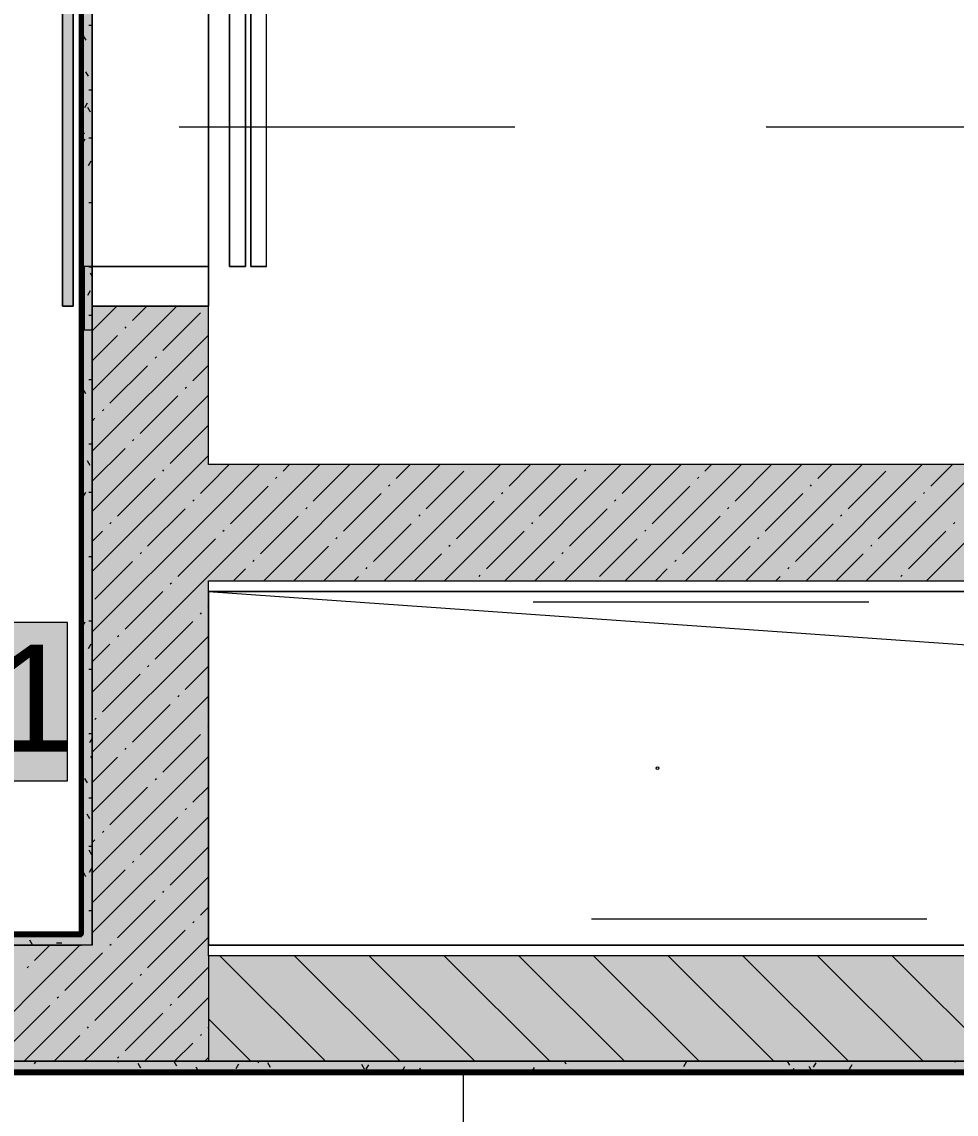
# Model space of a CAD drawing. Header units: millimetres. Extents: x -3817 to 677485, y -22715 to 103890.
# Drawn here: x 592292 to 594061, y 12007 to 14075 of the extents above; entities that cross this region are included whole.
import ezdxf

# ---------------------------------------------------------------- set-up
doc = ezdxf.new("R2010")
doc.units = ezdxf.units.MM
doc.layers.add('PDF _Геометрия', color=7, linetype='Continuous', true_color=0x1d1d1d)
doc.layers.add('PDF _Сплошная заливка', color=7, linetype='Continuous', true_color=0xffffff)
doc.layers.add('PDF _Текст', color=7, linetype='Continuous')
doc.styles.add('PDF GOST-Common', font='arial.ttf')

msp = doc.modelspace()

# ---------------------------------------------------------------- hatches: boundary and pattern name
at = {"layer": 'PDF _Сплошная заливка', "transparency": 33554559}
for points in [[(594345.5, 13016.9), (594345.5, 13236.9), (592645.5, 13236.9), (592645.5, 13016.9), (593408.5, 13016.9)], [(592405.5, 12326.9), (592405.5, 12346.9), (590965.5, 12346.9), (590965.5, 12326.9), (591951.7, 12326.9)], [(591951.7, 12106.9), (592425.5, 12106.9), (592425.5, 12326.9), (590945.5, 12326.9), (590945.5, 12106.9), (591223.4, 12106.9)], [(594345.5, 12106.9), (594345.5, 12306.9), (592645.5, 12306.9), (592645.5, 12106.9), (593408.5, 12106.9)], [(594345.5, 12086.9), (594345.5, 12106.9), (590945.5, 12106.9), (590945.5, 12086.9), (593408.5, 12086.9)]]:
    msp.add_hatch(color=256, dxfattribs=at).paths.add_polyline_path(points)

# ---------------------------------------------------------------- linework, layer by layer
at = {"layer": 'PDF _Геометрия', "color": 9, "lineweight": 9, "true_color": 0xc0c0c0}
for points in [[(594345.5, 13576.9), (594345.5, 13236.9), (592645.5, 13236.9), (592645.5, 13536.9), (592425.5, 13536.9), (592425.5, 12326.9), (592425.5, 16856.9), (592425.5, 16156.9), (592505.5, 16156.9), (592505.5, 16856.9), (592805.5, 16856.9), (592805.5, 16156.9), (592645.5, 16156.9), (592425.5, 16156.9), (592425.5, 14886.9), (592645.5, 14886.9), (592645.5, 15936.9), (594345.5, 15936.9), (594345.5, 14176.9)], [(592405.5, 12346.9), (590966.5, 12346.9)], [(590945.5, 12086.9), (594345.5, 12086.9), (594565.5, 12086.9)]]:
    msp.add_lwpolyline(points, dxfattribs=at)
at = {"layer": 'PDF _Геометрия', "color": 231, "lineweight": 70, "true_color": 0xff80c0}
for points in [[(590965.5, 15456.9), (590966.5, 15456.9), (590966.5, 16835.9), (592404.5, 16835.9), (592404.5, 12347.9), (590966.5, 12347.9), (590966.5, 13096.9), (590965.5, 13096.9)], [(590945.5, 12086.9), (594585.5, 12086.9), (594585.5, 12755.9), (607045.5, 12755.9), (607377.1, 12755.9)], [(590945.5, 12006.9), (590946.5, 12006.9), (590946.5, 12085.9), (594585.5, 12085.9), (594586.5, 12085.9), (594586.5, 12755.9), (594585.5, 12755.9)], [(590966.5, 12346.9), (592405.5, 12346.9)]]:
    msp.add_lwpolyline(points, dxfattribs=at)
at = {"layer": 'PDF _Геометрия', "color": 231, "lineweight": 9, "true_color": 0xff80c0}
msp.add_lwpolyline([(592405.5, 12346.9), (592405.5, 12347.9), (592405.5, 16835.9), (592405.5, 16836.9)], dxfattribs=at)
at = {"layer": 'PDF _Геометрия', "color": 7, "lineweight": 9}
for points in [[(592405.5, 16835.9), (592405.5, 12347.9)], [(592389.5, 13536.9), (592369.5, 13536.9), (592389.5, 13536.9)], [(594345.5, 12996.9), (592645.5, 12996.9), (594233.8, 12885.2), (594345.5, 12326.9), (592645.5, 12326.9)], [(592425.5, 12326.9), (592405.5, 12326.9), (590965.5, 12326.9), (592405.5, 12326.9)], [(592645.5, 12306.9), (592645.5, 12106.9)], [(593127.7, 12086.4), (593127.7, 11830.5)]]:
    msp.add_lwpolyline(points, dxfattribs=at)
for points in [[(592369.5, 13536.9), (592369.5, 14886.9)], [(592389.5, 13536.9), (592389.5, 14886.9)], [(594345.5, 12326.9), (592645.5, 12326.9), (592645.5, 12996.9), (594345.5, 12996.9)], [(594345.5, 12326.9), (594345.5, 12996.9), (592645.5, 12996.9), (592645.5, 12326.9)], [(592379, 12938), (591725.9, 12938), (591725.9, 12638), (592379, 12638)]]:
    msp.add_lwpolyline(points, close=True, dxfattribs=at)
at = {"layer": 'PDF _Геометрия', "color": 253, "lineweight": 9, "true_color": 0xaaaaaa}
for points in [[(592645.5, 13536.9), (592645.5, 14886.9), (592645.5, 13536.9)], [(592685.5, 14231.9), (592715.5, 14231.9), (592715.5, 13611.9), (592685.5, 13611.9), (592715.5, 13611.9), (592715.5, 14231.9), (592685.5, 14231.9), (592685.5, 13611.9), (592685.5, 14191.9), (592655.5, 14191.9), (592685.5, 14191.9), (592685.5, 14811.9), (592655.5, 14811.9), (592655.5, 14191.9), (592655.5, 14811.9), (592685.5, 14811.9), (592685.5, 14421.5)], [(592755.5, 13611.9), (592725.5, 13611.9), (592755.5, 13611.9), (592755.5, 14231.9), (592725.5, 14231.9), (592725.5, 13611.9), (592725.5, 14231.9), (592755.5, 14231.9), (592755.5, 14811.9), (592785.5, 14811.9), (592785.5, 14191.9), (592755.5, 14191.9)], [(592590.2, 13876.9), (593225.2, 13876.9)], [(593701.4, 13876.9), (594805.5, 13876.9), (597305.5, 13876.9)], [(592645.5, 13611.9), (592645.5, 13536.9)], [(593260.2, 12976.9), (593895.2, 12976.9)], [(593370.4, 12376.9), (594005.4, 12376.9)]]:
    msp.add_lwpolyline(points, dxfattribs=at)
msp.add_lwpolyline([(592425.5, 14811.9), (592425.5, 13611.9), (592645.5, 13611.9), (592645.5, 14811.9), (592425.5, 14811.9), (592645.5, 14811.9), (592645.5, 13611.9), (592425.5, 13611.9)], close=True, dxfattribs=at)
at = {"layer": 'PDF _Геометрия', "color": 253, "lineweight": 9, "true_color": 0x9b9b9b}
for points in [[(592419.1, 14068.9), (592425.5, 14068.9)], [(592414.2, 14040.5), (592409.2, 14049.2)], [(592408.8, 14031), (592405.5, 14025.3)], [(592418.3, 13972.4), (592413.2, 13981.1)], [(592419.1, 13946.9), (592425.5, 13946.9)], [(592415.8, 13921.3), (592410.8, 13912.6)], [(592422.4, 13904.4), (592417.3, 13913.1)], [(592411.2, 13862.7), (592406.2, 13871.5)], [(592411.7, 13853.3), (592406.7, 13844.6)], [(592419.1, 13855.5), (592425.5, 13855.5)], [(592422.9, 13811.6), (592417.9, 13802.9)], [(592419.1, 13733.6), (592425.5, 13733.6)], [(592408.2, 13685), (592405.5, 13689.8)], [(592410.7, 13607.5), (592405.6, 13598.8)], [(592419.1, 13611.7), (592425.5, 13611.7)], [(592425.5, 13594.2), (592422.5, 13599.3)], [(592421.8, 13565.9), (592416.8, 13557.2)], [(592419.1, 13520.2), (592425.5, 13520.2)], [(592419.1, 13398.3), (592425.5, 13398.3)], [(592413.4, 13371.3), (592408.4, 13380)], [(592405.5, 13293.8), (592405.5, 13293.8)], [(592419.1, 13276.4), (592425.5, 13276.4)], [(592421.6, 13235.2), (592416.5, 13243.9)], [(592412.6, 13184.1), (592407.5, 13175.4)], [(592419.1, 13184.9), (592425.5, 13184.9)], [(592419.1, 13063), (592425.5, 13063)], [(592407.4, 13015.9), (592405.5, 13019.2)], [(592411.5, 12938.4), (592406.4, 12929.7)], [(592419.1, 12941.1), (592425.5, 12941.1)], [(592422.6, 12896.7), (592417.6, 12888)], [(592419.1, 12849.7), (592425.5, 12849.7)], [(592425.5, 12779.8), (592424.7, 12778.4)], [(592419.1, 12727.7), (592425.5, 12727.7)], [(592425.5, 12718.8), (592420.6, 12710.3)], [(592425.5, 12679.8), (592422.8, 12684.4)], [(592416.7, 12634.1), (592411.6, 12642.8)], [(592419.1, 12605.8), (592425.5, 12605.8)], [(592420.8, 12566), (592415.7, 12574.8)], [(592419.1, 12514.4), (592425.5, 12514.4)], [(592424.8, 12498), (592419.8, 12506.7)], [(592413.7, 12456.4), (592408.7, 12465.1)], [(592424.5, 12473.3), (592419.5, 12464.6)], [(592419.1, 12392.5), (592425.5, 12392.5)], [(592312.2, 12327.4), (592307.1, 12336.1)], [(592358.1, 12331.5), (592368.2, 12331.5)], [(592386.7, 12346.9), (592384.9, 12343.8)], [(592406.6, 12346.7), (592405.5, 12348.7)], [(592318.5, 12106.9), (592315.8, 12102.1)], [(592475.7, 12105), (592474.7, 12106.9)], [(592517.4, 12093.9), (592512.3, 12102.6)], [(592585.4, 12098), (592580.4, 12106.7)], [(592740.9, 12106.9), (592739.2, 12104)], [(592763.1, 12095), (592758.1, 12103.7)], [(593163.2, 12106.9), (593162.7, 12105.9)], [(593322.6, 12101.3), (593319.4, 12106.9)], [(593549.5, 12105.4), (593544.5, 12096.6)], [(593636.4, 12106.4), (593636.1, 12106.9)], [(593746, 12099.4), (593741.7, 12106.9)], [(593795.2, 12104.3), (593790.2, 12095.5)], [(594059.8, 12104.5), (594058.5, 12106.9)], [(592358.1, 12087.7), (592368.2, 12087.7)], [(592415.2, 12091.5), (592412.6, 12086.9)], [(592449.5, 12087.7), (592459.6, 12087.7)], [(592483.3, 12087.4), (592483, 12086.9)], [(592541, 12087.7), (592551, 12087.7)], [(592627, 12086.9), (592622, 12095.5)], [(592702.6, 12101.6), (592697.6, 12092.9)], [(592723.9, 12087.7), (592733.9, 12087.7)], [(592815.3, 12087.7), (592825.4, 12087.7)], [(592876.3, 12087.7), (592886.3, 12087.7)], [(592906.7, 12089.3), (592905.3, 12086.9)], [(592940.8, 12092), (592935.8, 12100.7)], [(592948.4, 12100.5), (592943.3, 12091.8)], [(592979, 12086.9), (592977.4, 12089.6)], [(593016.4, 12096.4), (593011.4, 12087.7)], [(593028.7, 12087.7), (593038.7, 12087.7)], [(593049.4, 12086.9), (593045.4, 12093.6)], [(593120.1, 12087.7), (593130.2, 12087.7)], [(593211.5, 12087.7), (593221.6, 12087.7)], [(593225.3, 12086.9), (593223.1, 12090.6)], [(593262.1, 12095.3), (593257.3, 12086.9)], [(593330.2, 12091.2), (593327.6, 12086.9)], [(593394.4, 12087.7), (593404.5, 12087.7)], [(593401.3, 12086.9), (593400.9, 12087.7)], [(593485.9, 12087.7), (593495.9, 12087.7)], [(593546.8, 12087.7), (593556.9, 12087.7)], [(593699.2, 12087.7), (593709.3, 12087.7)], [(593753.6, 12093.1), (593750, 12086.9)], [(593787.7, 12088.2), (593782.7, 12096.9)], [(593790.7, 12087.7), (593800.7, 12087.7)], [(593863.3, 12100.2), (593858.2, 12091.5)], [(593882.1, 12087.7), (593892.2, 12087.7)]]:
    msp.add_lwpolyline(points, dxfattribs=at)
at = {"layer": 'PDF _Геометрия', "color": 253, "lineweight": 13, "true_color": 0xaaaaaa}
for points in [[(592425.5, 13491.9), (592425.5, 13611.9), (592410.5, 13611.9), (592410.5, 13491.9)], [(592425.5, 13536.9), (592645.5, 13536.9), (592645.5, 13611.9), (592425.5, 13611.9)]]:
    msp.add_lwpolyline(points, close=True, dxfattribs=at)
at = {"layer": 'PDF _Геометрия', "lineweight": 9}
for points in [[(592425.5, 13490.5), (592471.8, 13536.9)], [(592425.5, 13376.4), (592585.9, 13536.9)], [(592501.9, 13509.9), (592528.9, 13536.9)], [(592558.9, 13452.9), (592630.2, 13524.1)], [(592487.6, 13495.6), (592490, 13498)], [(592425.5, 13262.4), (592645.5, 13482.4)], [(592425.5, 13433.5), (592473.4, 13481.4)], [(592544.6, 13438.6), (592547, 13441)], [(592459.1, 13353.1), (592530.4, 13424.3)], [(592615.9, 13395.8), (592645.5, 13425.4)], [(592425.5, 13148.3), (592645.5, 13368.3)], [(592516.1, 13296), (592587.4, 13367.3)], [(592601.7, 13381.6), (592604, 13383.9)], [(592425.5, 13319.4), (592430.6, 13324.6)], [(592444.8, 13338.8), (592447.2, 13341.2)], [(592573.2, 13239), (592644.4, 13310.3)], [(592501.9, 13281.8), (592504.2, 13284.2)], [(592425.5, 13205.4), (592487.6, 13267.5)], [(592425.5, 13034.3), (592645.5, 13254.3)], [(592425.5, 12920.2), (592645.5, 13140.2), (592742.1, 13236.9)], [(592425.5, 12806.2), (592645.5, 13026.2), (592856.1, 13236.9)], [(592558.9, 13224.8), (592561.3, 13227.1)], [(592630.2, 13182), (592645.5, 13197.3), (592685, 13236.9)], [(592750.2, 13016.9), (592970.2, 13236.9)], [(592787, 13224.8), (592799.1, 13236.9)], [(592844, 13167.7), (592913.1, 13236.9)], [(592864.2, 13016.9), (593084.2, 13236.9)], [(592978.3, 13016.9), (593198.3, 13236.9)], [(593000.8, 13210.5), (593027.2, 13236.9)], [(593057.9, 13153.5), (593129.1, 13224.8)], [(593092.3, 13016.9), (593312.3, 13236.9)], [(593206.4, 13016.9), (593426.4, 13236.9)], [(593214.7, 13196.2), (593255.3, 13236.9)], [(593320.4, 13016.9), (593540.4, 13236.9)], [(593357.2, 13224.8), (593359.6, 13227.1)], [(593428.5, 13182), (593483.4, 13236.9)], [(593434.5, 13016.9), (593654.5, 13236.9)], [(593548.5, 13016.9), (593768.5, 13236.9)], [(593585.3, 13224.8), (593597.4, 13236.9)], [(593642.4, 13167.7), (593711.5, 13236.9)], [(593662.6, 13016.9), (593882.6, 13236.9)], [(593776.6, 13016.9), (593996.6, 13236.9)], [(593799.2, 13210.5), (593825.5, 13236.9)], [(593856.2, 13153.5), (593927.5, 13224.8)], [(593890.7, 13016.9), (594110.7, 13236.9)], [(594004.7, 13016.9), (594224.7, 13236.9)], [(594013, 13196.2), (594053.6, 13236.9)], [(592473.4, 13139.2), (592544.6, 13210.5)], [(592772.7, 13210.5), (592775.1, 13212.9)], [(592986.6, 13196.2), (592989, 13198.6)], [(593271.7, 13139.2), (593343, 13210.5)], [(593571.1, 13210.5), (593573.5, 13212.9)], [(593784.9, 13196.2), (593787.3, 13198.6)], [(592687.2, 13125), (592758.5, 13196.2)], [(592901, 13110.7), (592972.3, 13182)], [(593200.4, 13182), (593202.8, 13184.4)], [(593485.5, 13125), (593556.8, 13196.2)], [(593699.4, 13110.7), (593770.7, 13182)], [(593998.8, 13182), (594001.1, 13184.4)], [(592615.9, 13167.7), (592618.3, 13170.1)], [(593114.9, 13096.5), (593186.2, 13167.7)], [(593414.3, 13167.7), (593416.6, 13170.1)], [(593913.2, 13096.5), (593984.5, 13167.7)], [(592530.4, 13082.2), (592601.7, 13153.5)], [(592744.2, 13067.9), (592815.5, 13139.2)], [(592829.8, 13153.5), (592832.1, 13155.8)], [(593043.6, 13139.2), (593046, 13141.6)], [(593328.7, 13082.2), (593400, 13153.5)], [(593542.6, 13067.9), (593613.9, 13139.2)], [(593628.1, 13153.5), (593630.5, 13155.8)], [(593842, 13139.2), (593844.3, 13141.6)], [(592459.1, 13125), (592461.5, 13127.3)], [(592958.1, 13053.7), (593029.4, 13125)], [(593257.4, 13125), (593259.8, 13127.3)], [(593756.4, 13053.7), (593827.7, 13125)], [(594055.8, 13125), (594058.2, 13127.3)], [(592425.5, 13091.3), (592444.8, 13110.7)], [(592587.4, 13025.2), (592645.5, 13083.2), (592658.7, 13096.5)], [(592672.9, 13110.7), (592675.3, 13113.1)], [(592886.8, 13096.5), (592889.2, 13098.8)], [(593171.9, 13039.4), (593243.2, 13110.7)], [(593385.8, 13025.2), (593457, 13096.5)], [(593471.3, 13110.7), (593473.7, 13113.1)], [(593685.1, 13096.5), (593687.5, 13098.8)], [(593970.3, 13039.4), (594041.5, 13110.7)], [(592807.2, 13016.9), (592872.5, 13082.2)], [(593100.6, 13082.2), (593103, 13084.6)], [(593605.5, 13016.9), (593670.9, 13082.2)], [(593899, 13082.2), (593901.3, 13084.6)], [(592430.6, 12982.4), (592501.9, 13053.7)], [(592516.1, 13067.9), (592518.5, 13070.3)], [(592730, 13053.7), (592732.3, 13056.1)], [(593035.3, 13016.9), (593086.4, 13067.9)], [(593263.4, 13016.9), (593300.2, 13053.7)], [(593314.5, 13067.9), (593316.8, 13070.3)], [(593528.3, 13053.7), (593530.7, 13056.1)], [(593833.6, 13016.9), (593884.7, 13067.9)], [(592693.1, 13016.9), (592715.7, 13039.4)], [(592943.8, 13039.4), (592946.2, 13041.8)], [(593491.5, 13016.9), (593514.1, 13039.4)], [(593742.2, 13039.4), (593744.5, 13041.8)], [(592573.2, 13010.9), (592575.5, 13013.3)], [(592921.2, 13016.9), (592929.6, 13025.2)], [(593157.7, 13025.2), (593160, 13027.5)], [(593719.6, 13016.9), (593727.9, 13025.2)], [(593956, 13025.2), (593958.4, 13027.5)], [(592487.6, 12925.4), (592558.9, 12996.7)], [(592630.2, 12953.9), (592632.5, 12956.3)], [(592644.4, 12968.1), (592645.5, 12969.2)], [(592544.6, 12868.4), (592615.9, 12939.6)], [(592425.5, 12692.2), (592645.5, 12912.2)], [(592473.4, 12911.1), (592475.7, 12913.5)], [(592425.5, 12863.2), (592459.1, 12896.9)], [(592530.4, 12854.1), (592532.8, 12856.5)], [(592601.7, 12811.3), (592645.5, 12855.1)], [(592444.8, 12768.6), (592516.1, 12839.8)], [(592425.5, 12578.1), (592645.5, 12798.1)], [(592587.4, 12797.1), (592589.8, 12799.4)], [(592501.9, 12711.5), (592573.2, 12782.8)], [(592430.6, 12754.3), (592433, 12756.7)], [(592558.9, 12654.5), (592630.2, 12725.8)], [(592644.4, 12740), (592645.5, 12741.1)], [(592425.5, 12464.1), (592645.5, 12684.1)], [(592425.5, 12635.1), (592473.4, 12683)], [(592487.6, 12697.3), (592490, 12699.7)], [(592544.6, 12640.3), (592547, 12642.6)], [(592459.1, 12554.7), (592530.4, 12626)], [(592615.9, 12597.5), (592645.5, 12627)], [(592601.7, 12583.2), (592604, 12585.6)], [(592425.5, 12350), (592645.5, 12570)], [(592516.1, 12497.7), (592587.4, 12569)], [(592444.8, 12540.5), (592447.2, 12542.8)], [(592425.5, 12521.1), (592430.6, 12526.2)], [(592573.2, 12440.7), (592644.4, 12512)], [(592501.9, 12483.4), (592504.2, 12485.8)], [(592296.4, 12106.9), (592425.5, 12236), (592645.5, 12456)], [(592425.5, 12407), (592487.6, 12469.2)], [(592473.4, 12340.9), (592544.6, 12412.2)], [(592558.9, 12426.4), (592561.3, 12428.8)], [(592630.2, 12383.6), (592645.5, 12398.9)], [(592615.9, 12369.4), (592618.3, 12371.8)], [(592530.4, 12283.9), (592601.7, 12355.1)], [(592410.4, 12106.9), (592425.5, 12121.9), (592645.5, 12341.9)], [(592182.3, 12106.9), (592402.3, 12326.9)], [(592316.5, 12298.1), (592345.3, 12326.9)], [(592373.6, 12241.1), (592425.5, 12293), (592444.8, 12312.4)], [(592459.1, 12326.6), (592461.5, 12329)], [(592867.2, 12106.9), (592667.2, 12306.9)], [(593008.6, 12106.9), (592808.6, 12306.9)], [(593150, 12106.9), (592950, 12306.9)], [(593291.4, 12106.9), (593091.4, 12306.9)], [(593432.8, 12106.9), (593232.8, 12306.9)], [(593574.3, 12106.9), (593374.3, 12306.9)], [(593715.7, 12106.9), (593515.7, 12306.9)], [(593857.1, 12106.9), (593657.1, 12306.9)], [(593998.5, 12106.9), (593798.5, 12306.9)], [(594139.9, 12106.9), (593939.9, 12306.9)], [(592302.3, 12283.9), (592304.7, 12286.2)], [(592516.1, 12269.6), (592518.5, 12272)], [(592587.4, 12226.8), (592645.5, 12284.9)], [(592430.6, 12184.1), (592501.9, 12255.3)], [(592359.3, 12226.8), (592361.7, 12229.2)], [(592524.5, 12106.9), (592645.5, 12227.9)], [(592273.8, 12141.3), (592345.1, 12212.6)], [(592573.2, 12212.6), (592575.5, 12214.9)], [(592487.6, 12127), (592558.9, 12198.3)], [(592725.7, 12106.9), (592645.5, 12187.1)], [(592416.3, 12169.8), (592418.7, 12172.2)], [(592644.4, 12169.8), (592645.5, 12170.8)], [(592353.4, 12106.9), (592402.1, 12155.5)], [(592630.2, 12155.5), (592632.5, 12157.9)], [(592581.5, 12106.9), (592615.9, 12141.3)], [(592473.4, 12112.8), (592475.7, 12115.1)], [(592638.5, 12106.9), (592645.5, 12113.8)]]:
    msp.add_lwpolyline(points, dxfattribs=at)
at = {"layer": 'PDF _Геометрия', "color": 9, "lineweight": 9, "true_color": 0xc0c0c0}
for points in [[(592645.5, 12306.9), (592645.5, 13016.9), (594345.5, 13016.9), (594345.5, 12306.9)], [(590945.5, 12106.9), (592425.5, 12106.9), (592645.5, 12106.9), (594345.5, 12106.9)]]:
    msp.add_lwpolyline(points, close=True, dxfattribs=at)
at = {"layer": 'PDF _Геометрия', "color": 7, "lineweight": 9}
msp.add_circle((593495.5, 12661.9), 2.5, dxfattribs=at)
at = {"layer": 'PDF _Сплошная заливка', "lineweight": 35, "transparency": 33554559}
for points in [[(592425.5, 12326.9), (592425.5, 16856.9), (592405.5, 12326.9), (592405.5, 16856.9)], [(592645.5, 12106.9), (592645.5, 13536.9), (592425.5, 12106.9), (592425.5, 13536.9)]]:
    msp.add_solid(points, dxfattribs=at)
at = {"layer": 'PDF _Сплошная заливка', "color": 171, "lineweight": 35, "true_color": 0x8080ff, "transparency": 33554559}
msp.add_solid([(592389.5, 13536.9), (592389.5, 14886.9), (592369.5, 13536.9), (592369.5, 14886.9)], dxfattribs=at)
at = {"layer": 'PDF _Сплошная заливка', "lineweight": 9, "transparency": 33554559}
msp.add_solid([(592379, 12938), (591725.9, 12938), (592379, 12638), (591725.9, 12638)], dxfattribs=at)
at = {"layer": 'PDF _Сплошная заливка', "color": 254, "lineweight": 35, "true_color": 0xffb9dc, "transparency": 33554559}
for points in [[(592404.5, 12347.9), (592405.5, 12347.9), (592404.5, 12547.6)], [(592405.5, 12346.9), (592404.5, 12347.9), (591951.7, 12346.9)], [(594585.5, 12085.9), (594585.5, 12086.9), (593408.5, 12085.9)]]:
    msp.add_solid(points, dxfattribs=at)

# ---------------------------------------------------------------- texts
at = {"layer": 'PDF _Текст', "insert": (591873, 12794.6), "char_height": 203.2, "attachment_point": 4, "style": 'PDF GOST-Common'}
msp.add_mtext('FK1', dxfattribs=at)

doc.saveas('drawing.dxf')
